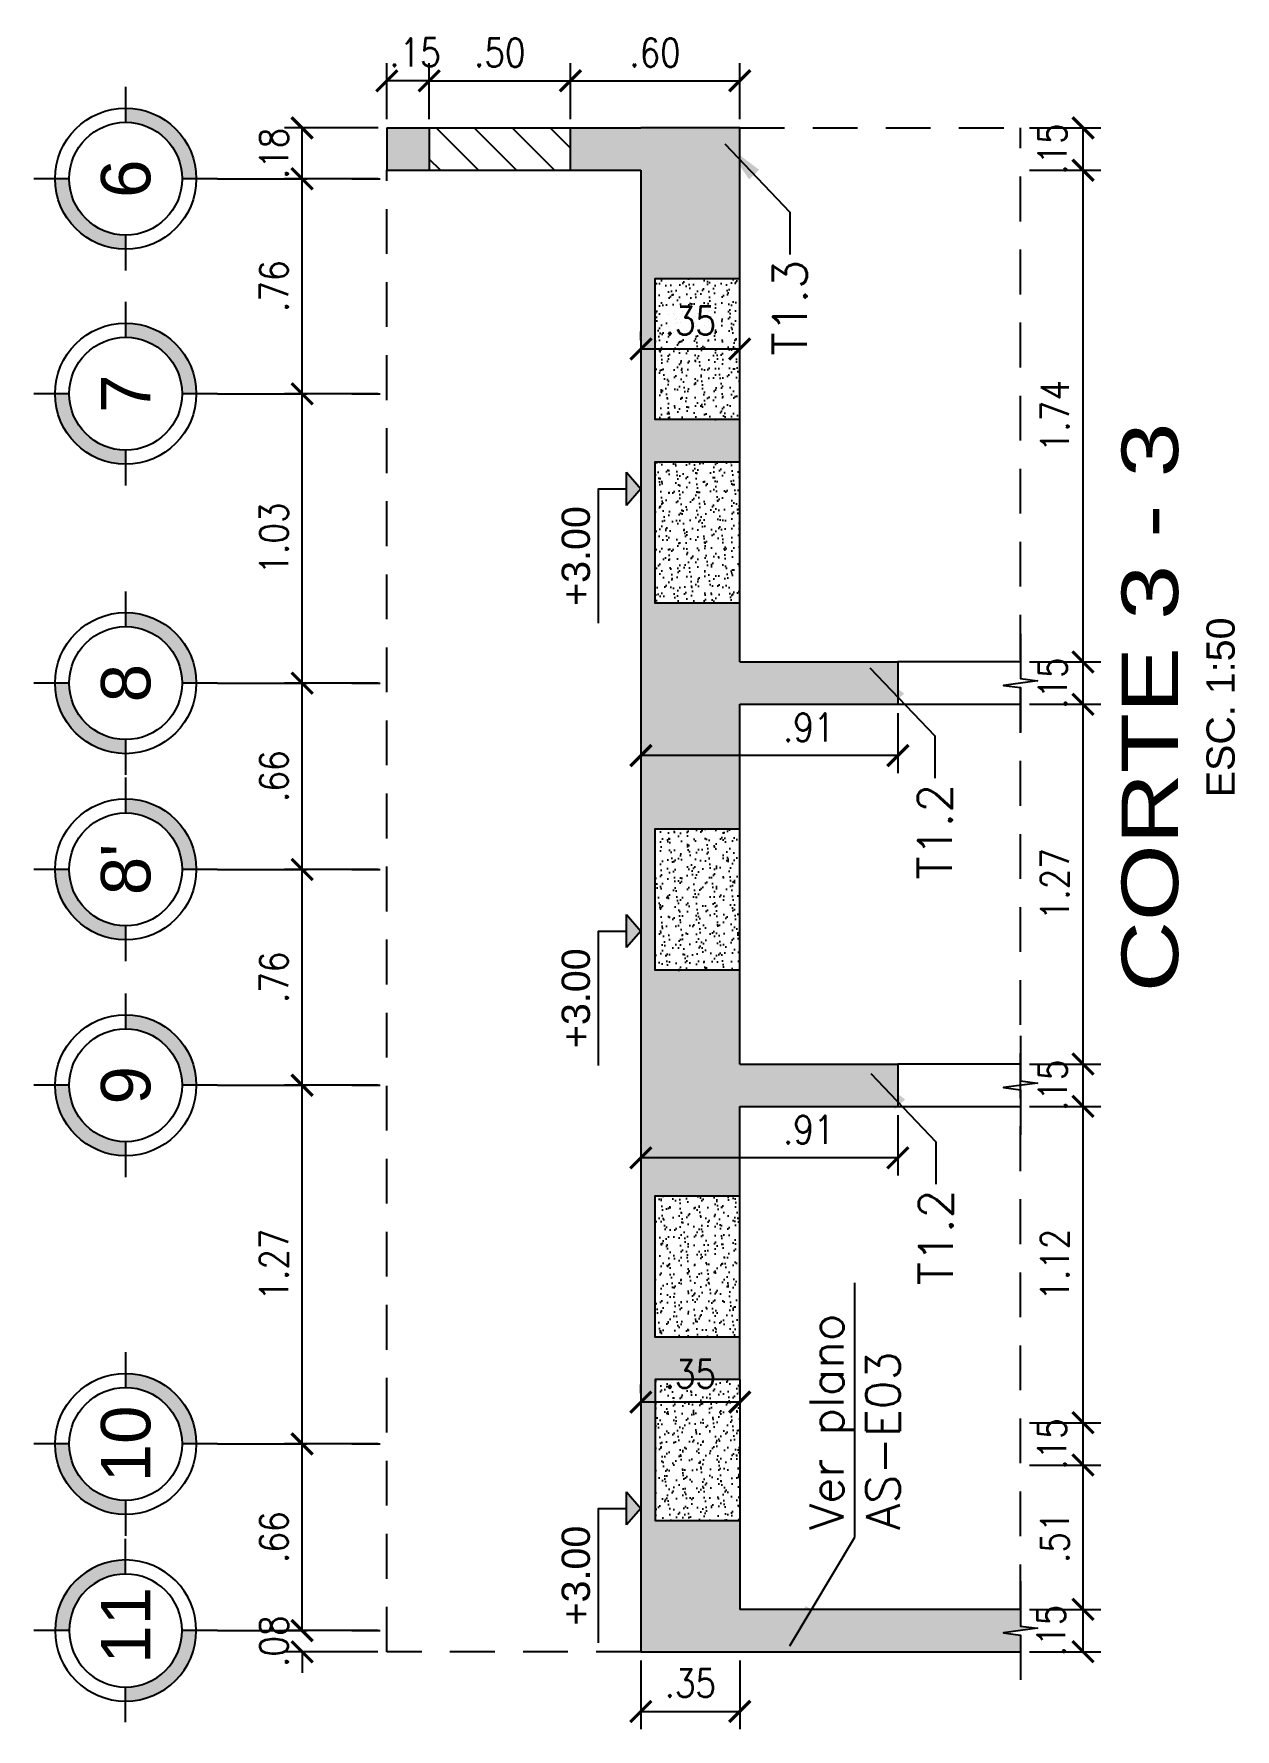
# Model space of a CAD drawing. Header units: millimetres. Extents: x -5.9 to 53.8, y -5.5 to 13.4.
# Drawn here: x 31.43 to 35.68, y -0.35 to 5.66 of the extents above; entities that cross this region are included whole.
import ezdxf
from ezdxf.enums import TextEntityAlignment as Align

# ---------------------------------------------------------------- set-up
doc = ezdxf.new("R2010")
doc.units = ezdxf.units.MM
doc.header["$LTSCALE"] = 0.05
doc.linetypes.add('DASHDOT2', pattern=[12.7, 6.35, -3.175, 0, -3.175])
doc.linetypes.add('HIDDEN2', pattern=[4.7625, 3.175, -1.5875])
for name, color, linetype in [('ACHURADO', 1, 'Continuous'), ('ACOTADO', 2, 'Continuous'), ('CANT_INVIS', 2, 'HIDDEN2'), ('CANT_VIS', 3, 'Continuous'), ('CONT_CORTE', 4, 'Continuous'), ('EJES', 1, 'DASHDOT2'), ('TITULOS', 1, 'Continuous'), ('TXT_IND', 2, 'Continuous')]:
    doc.layers.add(name, color=color, linetype=linetype)
doc.styles.add('ACOTAMIENTOS', font='romans.shx', dxfattribs={"width": 0.85})
doc.styles.add('ARIAL', font='arial.ttf')
doc.styles.get("Standard").update_dxf_attribs({"font": 'romans.shx'})
doc.dimstyles.new('ACOTA_50', dxfattribs={"dimscale": 0.05, "dimtxt": 2, "dimasz": 1.5, "dimexe": 1.25, "dimexo": 0.625, "dimgap": 1, "dimtad": 1, "dimzin": 4, "dimdsep": 46, "dimtxsty": 'ACOTAMIENTOS', "dimblk1": 'ARCHTICK', "dimblk2": 'ARCHTICK', "dimsah": 1, "dimcen": 1.5, "dimclrd": 1, "dimclre": 1, "dimclrt": 256, "dimadec": 0, "dimazin": 0, "dimtfac": 1, "dimtofl": 0, "dimtmove": 2, "dimatfit": 3, "dimfxl": 0, "dimtolj": 1, "dimtzin": 0, "dimarcsym": 0})
pattern_1 = [(127.5, (-1.857355, 0), (-0.048941324, -0.00160003), [0, -0.038608, 0, -0.04318, 0, -0.041275]), (97.5, (-1.857355, 0), (-0.07168251, 0.04495233), [0, -0.020828, 0, -0.034798, 0, -0.013335]), (57.5, (-1.857355, -0.03124), (-0.00014372, 0.079099237), [0, -0.0127, 0, -0.04572, 0, -0.05969]), (47.5, (-1.857355, -0.03124), (-0.02229293, 0.07635565), [0, -0.00635, 0, -0.029972, 0, -0.03429])]

# ---------------------------------------------------------------- blocks, each defined once
blk = doc.blocks.new('EJE')
at = {"layer": 'EJES', "linetype": 'Continuous'}
for points in [[(-0.25, 0), (-0.2, 0, -0.414214), (0, 0.2), (0, 0.25, 0.414214)], [(0.25, 0), (0.2, 0, -0.414214), (0, -0.2), (0, -0.25, 0.414214)]]:
    blk.add_hatch(color=256, dxfattribs=at).paths.add_polyline_path(points)
at = {"layer": 'EJES', "color": 1, "linetype": 'Continuous'}
for p, q in [((0, 0.2), (0, 0.325)), ((-0.2, 0), (-0.325, 0)), ((0.325, 0), (0.2, 0)), ((0, -0.325), (0, -0.2))]:
    blk.add_line(p, q, dxfattribs=at)
at = {"layer": 'EJES', "color": 3, "linetype": 'Continuous'}
for radius in [0.25, 0.2]:
    blk.add_circle((0, 0), radius, dxfattribs=at)
at = {"layer": 'EJES', "color": 4, "linetype": 'Continuous', "style": 'ARIAL'}
blk.add_attdef('EJE', text='', height=0.175, dxfattribs=at).set_placement((0, 0), align=Align.MIDDLE_CENTER)
blk = doc.blocks.new('_ARCHTICK')
at = {"color": 0, "linetype": 'ByBlock', "const_width": 0.15}
blk.add_lwpolyline([(-0.5, -0.5), (0.5, 0.5)], dxfattribs=at)
blk = doc.blocks.new('*D234')
at = {"layer": 'ACOTADO', "color": 1, "lineweight": -2}
for p, q in [((32.3802, 0), (32.3802, 0.075)), ((32.649, 0), (32.3177, 0)), ((32.6489, -0.075), (32.3177, -0.075)), ((32.3802, -0.075), (32.3802, -0.15))]:
    blk.add_line(p, q, dxfattribs=at)
at = {"layer": 'DEFPOINTS', "color": 0}
for p in [(32.3802, 0), (32.6802, 0), (32.6801, -0.075)]:
    blk.add_point(p, dxfattribs=at)
at = {"layer": 'ACOTADO', "color": 1, "lineweight": -2, "xscale": 0.07500000000000001, "yscale": 0.07500000000000001, "zscale": 0.07500000000000001}
for p, rotation in [((32.3802, 0), 270), ((32.3802, -0.075), 90)]:
    blk.add_blockref('_ARCHTICK', p, dxfattribs=dict(at, rotation=rotation))
at = {"layer": 'ACOTADO', "insert": (32.2802, -0.0375), "char_height": 0.1, "attachment_point": 5, "rotation": 90, "style": 'ACOTAMIENTOS'}
blk.add_mtext('\\A1;.08', dxfattribs=at)
blk = doc.blocks.new('*D235')
at = {"layer": 'ACOTADO', "color": 1, "lineweight": -2}
for p, q in [((32.649, 0.661), (32.3177, 0.661)), ((32.3802, 0), (32.3802, 0.661)), ((32.649, 0), (32.3177, 0))]:
    blk.add_line(p, q, dxfattribs=at)
at = {"layer": 'DEFPOINTS', "color": 0}
for p in [(32.3802, 0.661), (32.6802, 0.661), (32.6802, 0)]:
    blk.add_point(p, dxfattribs=at)
at = {"layer": 'ACOTADO', "color": 1, "lineweight": -2, "xscale": 0.07500000000000001, "yscale": 0.07500000000000001, "zscale": 0.07500000000000001}
for p, rotation in [((32.3802, 0.661), 90), ((32.3802, 0), 270)]:
    blk.add_blockref('_ARCHTICK', p, dxfattribs=dict(at, rotation=rotation))
at = {"layer": 'ACOTADO', "insert": (32.2802, 0.3305), "char_height": 0.1, "attachment_point": 5, "rotation": 90, "style": 'ACOTAMIENTOS'}
blk.add_mtext('\\A1;.66', dxfattribs=at)
blk = doc.blocks.new('*D236')
at = {"layer": 'ACOTADO', "color": 1, "lineweight": -2}
for p, q in [((32.649, 1.9314), (32.3177, 1.9314)), ((32.3802, 0.661), (32.3802, 1.9314)), ((32.649, 0.661), (32.3177, 0.661))]:
    blk.add_line(p, q, dxfattribs=at)
at = {"layer": 'DEFPOINTS', "color": 0}
for p in [(32.3802, 1.9314), (32.6802, 1.9314), (32.6802, 0.661)]:
    blk.add_point(p, dxfattribs=at)
at = {"layer": 'ACOTADO', "color": 1, "lineweight": -2, "xscale": 0.07500000000000001, "yscale": 0.07500000000000001, "zscale": 0.07500000000000001}
for p, rotation in [((32.3802, 1.9314), 90), ((32.3802, 0.661), 270)]:
    blk.add_blockref('_ARCHTICK', p, dxfattribs=dict(at, rotation=rotation))
at = {"layer": 'ACOTADO', "insert": (32.2802, 1.2962), "char_height": 0.1, "attachment_point": 5, "rotation": 90, "style": 'ACOTAMIENTOS'}
blk.add_mtext('\\A1;1.27', dxfattribs=at)
blk = doc.blocks.new('*D237')
at = {"layer": 'ACOTADO', "color": 1, "lineweight": -2}
for p, q in [((32.649, 2.696), (32.3177, 2.696)), ((32.3802, 1.9314), (32.3802, 2.696)), ((32.649, 1.9314), (32.3177, 1.9314))]:
    blk.add_line(p, q, dxfattribs=at)
at = {"layer": 'DEFPOINTS', "color": 0}
for p in [(32.3802, 2.696), (32.6802, 2.696), (32.6802, 1.9314)]:
    blk.add_point(p, dxfattribs=at)
at = {"layer": 'ACOTADO', "color": 1, "lineweight": -2, "xscale": 0.07500000000000001, "yscale": 0.07500000000000001, "zscale": 0.07500000000000001}
for p, rotation in [((32.3802, 2.696), 90), ((32.3802, 1.9314), 270)]:
    blk.add_blockref('_ARCHTICK', p, dxfattribs=dict(at, rotation=rotation))
at = {"layer": 'ACOTADO', "insert": (32.2802, 2.3137), "char_height": 0.1, "attachment_point": 5, "rotation": 90, "style": 'ACOTAMIENTOS'}
blk.add_mtext('\\A1;.76', dxfattribs=at)
blk = doc.blocks.new('*D238')
at = {"layer": 'ACOTADO', "color": 1, "lineweight": -2}
for p, q in [((32.649, 3.3558), (32.3177, 3.3558)), ((32.3802, 2.696), (32.3802, 3.3558)), ((32.649, 2.696), (32.3177, 2.696))]:
    blk.add_line(p, q, dxfattribs=at)
at = {"layer": 'DEFPOINTS', "color": 0}
for p in [(32.3802, 3.3558), (32.6802, 3.3558), (32.6802, 2.696)]:
    blk.add_point(p, dxfattribs=at)
at = {"layer": 'ACOTADO', "color": 1, "lineweight": -2, "xscale": 0.07500000000000001, "yscale": 0.07500000000000001, "zscale": 0.07500000000000001}
for p, rotation in [((32.3802, 3.3558), 90), ((32.3802, 2.696), 270)]:
    blk.add_blockref('_ARCHTICK', p, dxfattribs=dict(at, rotation=rotation))
at = {"layer": 'ACOTADO', "insert": (32.2802, 3.0259), "char_height": 0.1, "attachment_point": 5, "rotation": 90, "style": 'ACOTAMIENTOS'}
blk.add_mtext('\\A1;.66', dxfattribs=at)
blk = doc.blocks.new('*D239')
at = {"layer": 'ACOTADO', "color": 1, "lineweight": -2}
for p, q in [((32.649, 4.3808), (32.3177, 4.3808)), ((32.3802, 3.3558), (32.3802, 4.3808)), ((32.649, 3.3558), (32.3177, 3.3558))]:
    blk.add_line(p, q, dxfattribs=at)
at = {"layer": 'DEFPOINTS', "color": 0}
for p in [(32.3802, 4.3808), (32.6802, 4.3808), (32.6802, 3.3558)]:
    blk.add_point(p, dxfattribs=at)
at = {"layer": 'ACOTADO', "color": 1, "lineweight": -2, "xscale": 0.07500000000000001, "yscale": 0.07500000000000001, "zscale": 0.07500000000000001}
for p, rotation in [((32.3802, 4.3808), 90), ((32.3802, 3.3558), 270)]:
    blk.add_blockref('_ARCHTICK', p, dxfattribs=dict(at, rotation=rotation))
at = {"layer": 'ACOTADO', "insert": (32.2802, 3.8683), "char_height": 0.1, "attachment_point": 5, "rotation": 90, "style": 'ACOTAMIENTOS'}
blk.add_mtext('\\A1;1.03', dxfattribs=at)
blk = doc.blocks.new('*D240')
at = {"layer": 'ACOTADO', "color": 1, "lineweight": -2}
for p, q in [((32.649, 5.1424), (32.3177, 5.1424)), ((32.3802, 4.3808), (32.3802, 5.1424)), ((32.649, 4.3808), (32.3177, 4.3808))]:
    blk.add_line(p, q, dxfattribs=at)
at = {"layer": 'DEFPOINTS', "color": 0}
for p in [(32.3802, 5.1424), (32.6802, 5.1424), (32.6802, 4.3808)]:
    blk.add_point(p, dxfattribs=at)
at = {"layer": 'ACOTADO', "color": 1, "lineweight": -2, "xscale": 0.07500000000000001, "yscale": 0.07500000000000001, "zscale": 0.07500000000000001}
for p, rotation in [((32.3802, 5.1424), 90), ((32.3802, 4.3808), 270)]:
    blk.add_blockref('_ARCHTICK', p, dxfattribs=dict(at, rotation=rotation))
at = {"layer": 'ACOTADO', "insert": (32.2802, 4.7616), "char_height": 0.1, "attachment_point": 5, "rotation": 90, "style": 'ACOTAMIENTOS'}
blk.add_mtext('\\A1;.76', dxfattribs=at)
blk = doc.blocks.new('*D241')
at = {"layer": 'ACOTADO', "color": 1, "lineweight": -2}
for p, q in [((32.649, 5.3224), (32.3177, 5.3224)), ((32.3802, 5.1424), (32.3802, 5.3224)), ((32.649, 5.1424), (32.3177, 5.1424))]:
    blk.add_line(p, q, dxfattribs=at)
at = {"layer": 'DEFPOINTS', "color": 0}
for p in [(32.3802, 5.3224), (32.6802, 5.3224), (32.6802, 5.1424)]:
    blk.add_point(p, dxfattribs=at)
at = {"layer": 'ACOTADO', "color": 1, "lineweight": -2, "xscale": 0.07500000000000001, "yscale": 0.07500000000000001, "zscale": 0.07500000000000001}
for p, rotation in [((32.3802, 5.3224), 90), ((32.3802, 5.1424), 270)]:
    blk.add_blockref('_ARCHTICK', p, dxfattribs=dict(at, rotation=rotation))
at = {"layer": 'ACOTADO', "insert": (32.2802, 5.2324), "char_height": 0.1, "attachment_point": 5, "rotation": 90, "style": 'ACOTAMIENTOS'}
blk.add_mtext('\\A1;.18', dxfattribs=at)
blk = doc.blocks.new('*D242')
at = {"layer": 'ACOTADO', "color": 1, "lineweight": -2}
for p, q in [((34.9561, 0.075), (35.2086, 0.075)), ((35.1461, -0.075), (35.1461, 0.075)), ((34.9561, -0.075), (35.2086, -0.075))]:
    blk.add_line(p, q, dxfattribs=at)
at = {"layer": 'DEFPOINTS', "color": 0}
for p in [(34.9248, 0.075), (35.1461, 0.075), (34.9248, -0.075)]:
    blk.add_point(p, dxfattribs=at)
at = {"layer": 'ACOTADO', "color": 1, "lineweight": -2, "xscale": 0.07500000000000001, "yscale": 0.07500000000000001, "zscale": 0.07500000000000001}
for p, rotation in [((35.1461, 0.075), 90), ((35.1461, -0.075), 270)]:
    blk.add_blockref('_ARCHTICK', p, dxfattribs=dict(at, rotation=rotation))
at = {"layer": 'ACOTADO', "insert": (35.0331, 0), "char_height": 0.1, "attachment_point": 5, "rotation": 90, "style": 'ACOTAMIENTOS'}
blk.add_mtext('\\A1;.15', dxfattribs=at)
blk = doc.blocks.new('*D22')
at = {"layer": 'ACOTADO', "color": 1, "lineweight": -2}
for p, q in [((34.9561, 0.586), (35.2086, 0.586)), ((35.1461, 0.075), (35.1461, 0.586)), ((34.9561, 0.075), (35.2086, 0.075))]:
    blk.add_line(p, q, dxfattribs=at)
at = {"layer": 'DEFPOINTS', "color": 0}
for p in [(34.9248, 0.586), (35.1461, 0.586), (34.9248, 0.075)]:
    blk.add_point(p, dxfattribs=at)
at = {"layer": 'ACOTADO', "color": 1, "lineweight": -2, "xscale": 0.07500000000000001, "yscale": 0.07500000000000001, "zscale": 0.07500000000000001}
for p, rotation in [((35.1461, 0.586), 90), ((35.1461, 0.075), 270)]:
    blk.add_blockref('_ARCHTICK', p, dxfattribs=dict(at, rotation=rotation))
at = {"layer": 'ACOTADO', "insert": (35.0461, 0.3305), "char_height": 0.1, "attachment_point": 5, "rotation": 90, "style": 'ACOTAMIENTOS'}
blk.add_mtext('\\A1;.51', dxfattribs=at)
blk = doc.blocks.new('*D23')
at = {"layer": 'ACOTADO', "color": 1, "lineweight": -2}
for p, q in [((34.9567, 0.736), (35.2086, 0.736)), ((35.1461, 0.586), (35.1461, 0.736)), ((34.9561, 0.586), (35.2086, 0.586))]:
    blk.add_line(p, q, dxfattribs=at)
at = {"layer": 'DEFPOINTS', "color": 0}
for p in [(34.9255, 0.736), (35.1461, 0.736), (34.9248, 0.586)]:
    blk.add_point(p, dxfattribs=at)
at = {"layer": 'ACOTADO', "color": 1, "lineweight": -2, "xscale": 0.07500000000000001, "yscale": 0.07500000000000001, "zscale": 0.07500000000000001}
for p, rotation in [((35.1461, 0.736), 90), ((35.1461, 0.586), 270)]:
    blk.add_blockref('_ARCHTICK', p, dxfattribs=dict(at, rotation=rotation))
at = {"layer": 'ACOTADO', "insert": (35.0364, 0.661), "char_height": 0.1, "attachment_point": 5, "rotation": 90, "style": 'ACOTAMIENTOS'}
blk.add_mtext('\\A1;.15', dxfattribs=at)
blk = doc.blocks.new('*D243')
at = {"layer": 'ACOTADO', "color": 1, "lineweight": -2}
for p, q in [((33.5802, 1.8251), (33.5802, 1.6119)), ((34.4902, 1.8251), (34.4902, 1.6119)), ((34.4902, 1.6744), (33.5802, 1.6744))]:
    blk.add_line(p, q, dxfattribs=at)
at = {"layer": 'DEFPOINTS', "color": 0}
for p in [(33.5802, 1.8564), (34.4902, 1.8564), (33.5802, 1.6744)]:
    blk.add_point(p, dxfattribs=at)
at = {"layer": 'ACOTADO', "color": 1, "lineweight": -2, "xscale": 0.07500000000000001, "yscale": 0.07500000000000001, "zscale": 0.07500000000000001, "rotation": 180}
blk.add_blockref('_ARCHTICK', (33.5802, 1.6744), dxfattribs=at)
at = {"layer": 'ACOTADO', "color": 1, "lineweight": -2, "xscale": 0.07500000000000001, "yscale": 0.07500000000000001, "zscale": 0.07500000000000001}
blk.add_blockref('_ARCHTICK', (34.4902, 1.6744), dxfattribs=at)
at = {"layer": 'ACOTADO', "insert": (34.1743, 1.7744), "char_height": 0.1, "attachment_point": 5, "style": 'ACOTAMIENTOS'}
blk.add_mtext('\\A1;.91', dxfattribs=at)
blk = doc.blocks.new('*D24')
at = {"layer": 'ACOTADO', "color": 1, "lineweight": -2}
for p, q in [((33.5802, 3.2496), (33.5802, 3.0364)), ((34.4902, 3.2496), (34.4902, 3.0364)), ((34.4902, 3.0989), (33.5802, 3.0989))]:
    blk.add_line(p, q, dxfattribs=at)
at = {"layer": 'DEFPOINTS', "color": 0}
for p in [(33.5802, 3.2808), (34.4902, 3.2808), (33.5802, 3.0989)]:
    blk.add_point(p, dxfattribs=at)
at = {"layer": 'ACOTADO', "color": 1, "lineweight": -2, "xscale": 0.07500000000000001, "yscale": 0.07500000000000001, "zscale": 0.07500000000000001, "rotation": 180}
blk.add_blockref('_ARCHTICK', (33.5802, 3.0989), dxfattribs=at)
at = {"layer": 'ACOTADO', "color": 1, "lineweight": -2, "xscale": 0.07500000000000001, "yscale": 0.07500000000000001, "zscale": 0.07500000000000001}
blk.add_blockref('_ARCHTICK', (34.4902, 3.0989), dxfattribs=at)
at = {"layer": 'ACOTADO', "insert": (34.1743, 3.1989), "char_height": 0.1, "attachment_point": 5, "style": 'ACOTAMIENTOS'}
blk.add_mtext('\\A1;.91', dxfattribs=at)
blk = doc.blocks.new('*D244')
at = {"layer": 'ACOTADO', "color": 1, "lineweight": -2}
for p, q in [((34.9561, 1.8564), (35.2086, 1.8564)), ((35.1461, 0.736), (35.1461, 1.8564)), ((34.9567, 0.736), (35.2086, 0.736))]:
    blk.add_line(p, q, dxfattribs=at)
at = {"layer": 'DEFPOINTS', "color": 0}
for p in [(34.9248, 1.8564), (35.1461, 1.8564), (34.9255, 0.736)]:
    blk.add_point(p, dxfattribs=at)
at = {"layer": 'ACOTADO', "color": 1, "lineweight": -2, "xscale": 0.07500000000000001, "yscale": 0.07500000000000001, "zscale": 0.07500000000000001}
for p, rotation in [((35.1461, 1.8564), 90), ((35.1461, 0.736), 270)]:
    blk.add_blockref('_ARCHTICK', p, dxfattribs=dict(at, rotation=rotation))
at = {"layer": 'ACOTADO', "insert": (35.0461, 1.2962), "char_height": 0.1, "attachment_point": 5, "rotation": 90, "style": 'ACOTAMIENTOS'}
blk.add_mtext('\\A1;1.12', dxfattribs=at)
blk = doc.blocks.new('*D245')
at = {"layer": 'ACOTADO', "color": 1, "lineweight": -2}
for p, q in [((34.9561, 2.0064), (35.2086, 2.0064)), ((35.1461, 1.8564), (35.1461, 2.0064)), ((34.9561, 1.8564), (35.2086, 1.8564))]:
    blk.add_line(p, q, dxfattribs=at)
at = {"layer": 'DEFPOINTS', "color": 0}
for p in [(34.9248, 2.0064), (35.1461, 2.0064), (34.9248, 1.8564)]:
    blk.add_point(p, dxfattribs=at)
at = {"layer": 'ACOTADO', "color": 1, "lineweight": -2, "xscale": 0.07500000000000001, "yscale": 0.07500000000000001, "zscale": 0.07500000000000001}
for p, rotation in [((35.1461, 2.0064), 90), ((35.1461, 1.8564), 270)]:
    blk.add_blockref('_ARCHTICK', p, dxfattribs=dict(at, rotation=rotation))
at = {"layer": 'ACOTADO', "insert": (35.0387, 1.9314), "char_height": 0.1, "attachment_point": 5, "rotation": 90, "style": 'ACOTAMIENTOS'}
blk.add_mtext('\\A1;.15', dxfattribs=at)
blk = doc.blocks.new('*D246')
at = {"layer": 'ACOTADO', "color": 1, "lineweight": -2}
for p, q in [((34.9561, 3.2808), (35.2086, 3.2808)), ((35.1461, 2.0064), (35.1461, 3.2808)), ((34.9561, 2.0064), (35.2086, 2.0064))]:
    blk.add_line(p, q, dxfattribs=at)
at = {"layer": 'DEFPOINTS', "color": 0}
for p in [(34.9248, 3.2808), (35.1461, 3.2808), (34.9248, 2.0064)]:
    blk.add_point(p, dxfattribs=at)
at = {"layer": 'ACOTADO', "color": 1, "lineweight": -2, "xscale": 0.07500000000000001, "yscale": 0.07500000000000001, "zscale": 0.07500000000000001}
for p, rotation in [((35.1461, 3.2808), 90), ((35.1461, 2.0064), 270)]:
    blk.add_blockref('_ARCHTICK', p, dxfattribs=dict(at, rotation=rotation))
at = {"layer": 'ACOTADO', "insert": (35.0461, 2.6436), "char_height": 0.1, "attachment_point": 5, "rotation": 90, "style": 'ACOTAMIENTOS'}
blk.add_mtext('\\A1;1.27', dxfattribs=at)
blk = doc.blocks.new('*D247')
at = {"layer": 'ACOTADO', "color": 1, "lineweight": -2}
for p, q in [((34.9561, 3.4308), (35.2086, 3.4308)), ((35.1461, 3.2808), (35.1461, 3.4308)), ((34.9561, 3.2808), (35.2086, 3.2808))]:
    blk.add_line(p, q, dxfattribs=at)
at = {"layer": 'DEFPOINTS', "color": 0}
for p in [(34.9248, 3.4308), (35.1461, 3.4308), (34.9248, 3.2808)]:
    blk.add_point(p, dxfattribs=at)
at = {"layer": 'ACOTADO', "color": 1, "lineweight": -2, "xscale": 0.07500000000000001, "yscale": 0.07500000000000001, "zscale": 0.07500000000000001}
for p, rotation in [((35.1461, 3.4308), 90), ((35.1461, 3.2808), 270)]:
    blk.add_blockref('_ARCHTICK', p, dxfattribs=dict(at, rotation=rotation))
at = {"layer": 'ACOTADO', "insert": (35.0387, 3.3558), "char_height": 0.1, "attachment_point": 5, "rotation": 90, "style": 'ACOTAMIENTOS'}
blk.add_mtext('\\A1;.15', dxfattribs=at)
blk = doc.blocks.new('*D248')
at = {"layer": 'ACOTADO', "color": 1, "lineweight": -2}
for p, q in [((34.9561, 5.1724), (35.2086, 5.1724)), ((35.1461, 3.4308), (35.1461, 5.1724)), ((34.9561, 3.4308), (35.2086, 3.4308))]:
    blk.add_line(p, q, dxfattribs=at)
at = {"layer": 'DEFPOINTS', "color": 0}
for p in [(34.9248, 5.1724), (35.1461, 5.1724), (34.9248, 3.4308)]:
    blk.add_point(p, dxfattribs=at)
at = {"layer": 'ACOTADO', "color": 1, "lineweight": -2, "xscale": 0.07500000000000001, "yscale": 0.07500000000000001, "zscale": 0.07500000000000001}
for p, rotation in [((35.1461, 5.1724), 90), ((35.1461, 3.4308), 270)]:
    blk.add_blockref('_ARCHTICK', p, dxfattribs=dict(at, rotation=rotation))
at = {"layer": 'ACOTADO', "insert": (35.0461, 4.3016), "char_height": 0.1, "attachment_point": 5, "rotation": 90, "style": 'ACOTAMIENTOS'}
blk.add_mtext('\\A1;1.74', dxfattribs=at)
blk = doc.blocks.new('*D249')
at = {"layer": 'ACOTADO', "color": 1, "lineweight": -2}
for p, q in [((34.9561, 5.3224), (35.2086, 5.3224)), ((35.1461, 5.1724), (35.1461, 5.3224)), ((34.9561, 5.1724), (35.2086, 5.1724))]:
    blk.add_line(p, q, dxfattribs=at)
at = {"layer": 'DEFPOINTS', "color": 0}
for p in [(34.9248, 5.3224), (35.1461, 5.3224), (34.9248, 5.1724)]:
    blk.add_point(p, dxfattribs=at)
at = {"layer": 'ACOTADO', "color": 1, "lineweight": -2, "xscale": 0.07500000000000001, "yscale": 0.07500000000000001, "zscale": 0.07500000000000001}
for p, rotation in [((35.1461, 5.3224), 90), ((35.1461, 5.1724), 270)]:
    blk.add_blockref('_ARCHTICK', p, dxfattribs=dict(at, rotation=rotation))
at = {"layer": 'ACOTADO', "insert": (35.0371, 5.2474), "char_height": 0.1, "attachment_point": 5, "rotation": 90, "style": 'ACOTAMIENTOS'}
blk.add_mtext('\\A1;.15', dxfattribs=at)
blk = doc.blocks.new('Titulos')
at = {"layer": 'TITULOS', "color": 1, "style": 'ARIAL', "width": 1.25}
blk.add_attdef('TITULO_1', text='', height=0.2, dxfattribs=at).set_placement((0, 0.25), align=Align.MIDDLE_CENTER)
at = {"layer": 'TITULOS', "style": 'ARIAL', "width": 1.25}
blk.add_attdef('TITULO_2', text='', height=0.2, dxfattribs=at).set_placement((0, 0), align=Align.MIDDLE_CENTER)
at = {"layer": 'TITULOS', "color": 2, "width": 1.25}
for tag, p in [('ESCALA_1', (0, -0.2505)), ('ESCALA_2', (0, -0.4083))]:
    blk.add_attdef(tag, text='', height=0.1, dxfattribs=at).set_placement(p, align=Align.MIDDLE_CENTER)
blk = doc.blocks.new('*D250')
at = {"layer": 'ACOTADO', "color": 1, "lineweight": -2}
for p, q in [((33.5802, -0.1063), (33.5802, -0.349)), ((33.9302, -0.1063), (33.9302, -0.349)), ((33.5802, -0.2865), (33.9302, -0.2865))]:
    blk.add_line(p, q, dxfattribs=at)
at = {"layer": 'DEFPOINTS', "color": 0}
for p in [(33.5802, -0.075), (33.9302, -0.075), (33.9302, -0.2865)]:
    blk.add_point(p, dxfattribs=at)
at = {"layer": 'ACOTADO', "color": 1, "lineweight": -2, "xscale": 0.07500000000000001, "yscale": 0.07500000000000001, "zscale": 0.07500000000000001, "rotation": 180}
blk.add_blockref('_ARCHTICK', (33.5802, -0.2865), dxfattribs=at)
at = {"layer": 'ACOTADO', "color": 1, "lineweight": -2, "xscale": 0.07500000000000001, "yscale": 0.07500000000000001, "zscale": 0.07500000000000001}
blk.add_blockref('_ARCHTICK', (33.9302, -0.2865), dxfattribs=at)
at = {"layer": 'ACOTADO', "insert": (33.7552, -0.1865), "char_height": 0.1, "attachment_point": 5, "style": 'ACOTAMIENTOS'}
blk.add_mtext('\\A1;.35', dxfattribs=at)
blk = doc.blocks.new('Nivel-elev')
at = {"layer": 'TXT_IND'}
blk.add_hatch(color=1, dxfattribs=at).paths.add_polyline_path([(-0.0585, 0.0506), (0.0585, 0.0506), (0, 0)])
for p, q in [((0, 0), (-0.0585, 0.0506)), ((-0.0585, 0.0506), (0.0585, 0.0506)), ((0.0585, 0.0506), (0, 0))]:
    blk.add_line(p, q, dxfattribs=at)
blk.add_lwpolyline([(-0.4759, 0.1507), (0, 0.1507), (0, 0.0506)], dxfattribs=at)
blk.add_attdef('+2.85', (-0.4759, 0.1706), '', height=0.0975, dxfattribs=at)
blk = doc.blocks.new('*D251')
at = {"layer": 'ACOTADO', "color": 1, "lineweight": -2}
for p, q in [((33.5802, 4.5705), (33.5802, 4.6017)), ((33.9302, 4.5705), (33.9302, 4.6017)), ((33.9302, 4.5392), (33.5802, 4.5392))]:
    blk.add_line(p, q, dxfattribs=at)
at = {"layer": 'DEFPOINTS', "color": 0}
for p in [(33.5802, 4.5392), (33.5802, 4.5392), (33.9302, 4.5392)]:
    blk.add_point(p, dxfattribs=at)
at = {"layer": 'ACOTADO', "color": 1, "lineweight": -2, "xscale": 0.07500000000000001, "yscale": 0.07500000000000001, "zscale": 0.07500000000000001, "rotation": 180}
blk.add_blockref('_ARCHTICK', (33.5802, 4.5392), dxfattribs=at)
at = {"layer": 'ACOTADO', "color": 1, "lineweight": -2, "xscale": 0.07500000000000001, "yscale": 0.07500000000000001, "zscale": 0.07500000000000001}
blk.add_blockref('_ARCHTICK', (33.9302, 4.5392), dxfattribs=at)
at = {"layer": 'ACOTADO', "insert": (33.7552, 4.6392), "char_height": 0.1, "attachment_point": 5, "style": 'ACOTAMIENTOS'}
blk.add_mtext('\\A1;.35', dxfattribs=at)
blk = doc.blocks.new('*D25')
at = {"layer": 'ACOTADO', "color": 1, "lineweight": -2}
for p, q in [((33.5802, 0.8404), (33.5802, 0.8716)), ((33.9302, 0.8404), (33.9302, 0.8716)), ((33.9302, 0.8091), (33.5802, 0.8091))]:
    blk.add_line(p, q, dxfattribs=at)
at = {"layer": 'DEFPOINTS', "color": 0}
for p in [(33.5802, 0.8091), (33.5802, 0.8091), (33.9302, 0.8091)]:
    blk.add_point(p, dxfattribs=at)
at = {"layer": 'ACOTADO', "color": 1, "lineweight": -2, "xscale": 0.07500000000000001, "yscale": 0.07500000000000001, "zscale": 0.07500000000000001, "rotation": 180}
blk.add_blockref('_ARCHTICK', (33.5802, 0.8091), dxfattribs=at)
at = {"layer": 'ACOTADO', "color": 1, "lineweight": -2, "xscale": 0.07500000000000001, "yscale": 0.07500000000000001, "zscale": 0.07500000000000001}
blk.add_blockref('_ARCHTICK', (33.9302, 0.8091), dxfattribs=at)
at = {"layer": 'ACOTADO', "insert": (33.7552, 0.9091), "char_height": 0.1, "attachment_point": 5, "style": 'ACOTAMIENTOS'}
blk.add_mtext('\\A1;.35', dxfattribs=at)
blk = doc.blocks.new('*D255')
at = {"layer": 'ACOTADO', "color": 1, "lineweight": -2}
for p, q in [((32.6802, 5.3536), (32.6802, 5.5517)), ((32.8302, 5.3536), (32.8302, 5.5517)), ((32.8302, 5.4892), (32.6802, 5.4892))]:
    blk.add_line(p, q, dxfattribs=at)
at = {"layer": 'DEFPOINTS', "color": 0}
for p in [(32.6802, 5.4892), (32.6802, 5.3224), (32.8302, 5.3224)]:
    blk.add_point(p, dxfattribs=at)
at = {"layer": 'ACOTADO', "color": 1, "lineweight": -2, "xscale": 0.07500000000000001, "yscale": 0.07500000000000001, "zscale": 0.07500000000000001}
for p, rotation in [((32.6802, 5.4892), 179.9999999999987), ((32.8302, 5.4892), 359.9999999999987)]:
    blk.add_blockref('_ARCHTICK', p, dxfattribs=dict(at, rotation=rotation))
at = {"layer": 'ACOTADO', "insert": (32.7802, 5.5897), "char_height": 0.1, "attachment_point": 5, "style": 'ACOTAMIENTOS'}
blk.add_mtext('\\A1;.15', dxfattribs=at)
blk = doc.blocks.new('*D310')
at = {"layer": 'ACOTADO', "color": 1, "lineweight": -2}
for p, q in [((32.8302, 5.3536), (32.8302, 5.5517)), ((33.3302, 5.3536), (33.3302, 5.5517)), ((32.8302, 5.4892), (33.3302, 5.4892))]:
    blk.add_line(p, q, dxfattribs=at)
at = {"layer": 'DEFPOINTS', "color": 0}
for p in [(33.3302, 5.4892), (32.8302, 5.3224), (33.3302, 5.3224)]:
    blk.add_point(p, dxfattribs=at)
at = {"layer": 'ACOTADO', "color": 1, "lineweight": -2, "xscale": 0.07500000000000001, "yscale": 0.07500000000000001, "zscale": 0.07500000000000001}
for p, rotation in [((32.8302, 5.4892), 179.9999999999987), ((33.3302, 5.4892), 359.9999999999987)]:
    blk.add_blockref('_ARCHTICK', p, dxfattribs=dict(at, rotation=rotation))
at = {"layer": 'ACOTADO', "insert": (33.0802, 5.5892), "char_height": 0.1, "attachment_point": 5, "style": 'ACOTAMIENTOS'}
blk.add_mtext('\\A1;.50', dxfattribs=at)
blk = doc.blocks.new('*D311')
at = {"layer": 'ACOTADO', "color": 1, "lineweight": -2}
for p, q in [((33.3302, 5.3536), (33.3302, 5.5517)), ((33.9302, 5.3536), (33.9302, 5.5517)), ((33.3302, 5.4892), (33.9302, 5.4892))]:
    blk.add_line(p, q, dxfattribs=at)
at = {"layer": 'DEFPOINTS', "color": 0}
for p in [(33.9302, 5.4892), (33.3302, 5.3224), (33.9302, 5.3224)]:
    blk.add_point(p, dxfattribs=at)
at = {"layer": 'ACOTADO', "color": 1, "lineweight": -2, "xscale": 0.07500000000000001, "yscale": 0.07500000000000001, "zscale": 0.07500000000000001}
for p, rotation in [((33.3302, 5.4892), 179.9999999999987), ((33.9302, 5.4892), 359.9999999999987)]:
    blk.add_blockref('_ARCHTICK', p, dxfattribs=dict(at, rotation=rotation))
at = {"layer": 'ACOTADO', "insert": (33.6302, 5.5892), "char_height": 0.1, "attachment_point": 5, "style": 'ACOTAMIENTOS'}
blk.add_mtext('\\A1;.60', dxfattribs=at)

msp = doc.modelspace()

# ---------------------------------------------------------------- hatches: boundary and pattern name
at = {"layer": 'ACHURADO'}
h = msp.add_hatch(color=254, dxfattribs=at)
h.dxf.hatch_style = 1
h.paths.add_polyline_path([(32.8302, 5.3224), (32.6802, 5.3224), (32.6802, 5.1724), (32.8302, 5.1724)])
h = msp.add_hatch(dxfattribs=at)
h.set_pattern_fill('ANSI31', color=256, scale=0.03, angle=90)
h.set_pattern_definition([(135, (-1.85735, -1.18513), (-0.06735192, -0.06735192), [])])
h.paths.add_polyline_path([(33.3302, 5.3224), (32.8302, 5.3224), (32.8302, 5.1724), (33.3302, 5.1724)])
h = msp.add_hatch(color=254, dxfattribs=at)
h.dxf.hatch_style = 1
h.paths.add_polyline_path([(33.9302, 2.3392), (33.6302, 2.3392), (33.6302, 2.8392), (33.9302, 2.8392), (33.9302, 3.2808), (34.4902, 3.2808), (34.4902, 3.4308), (33.9302, 3.4308), (33.9302, 3.6392), (33.6302, 3.6392), (33.6302, 4.1392), (33.9302, 4.1392), (33.9302, 4.2892), (33.6302, 4.2892), (33.6302, 4.7892), (33.9302, 4.7892), (33.9302, 5.3224), (33.5802, 5.3224), (33.3302, 5.3224), (33.3302, 5.1724), (33.5802, 5.1724), (33.5802, -0.075), (33.9767, -0.075), (34.9248, -0.075), (34.9248, -0.016), (34.8648, -0.008), (34.9848, 0.008), (34.9248, 0.016), (34.9248, 0.075), (33.9302, 0.075), (33.9302, 0.3893), (33.6302, 0.3893), (33.6302, 0.8893), (33.9302, 0.8893), (33.9302, 1.0392), (33.6302, 1.0392), (33.6302, 1.5392), (33.9302, 1.5392), (33.9302, 1.8564), (34.4902, 1.8564), (34.4902, 2.0064), (34.4902, 2.0064), (33.9302, 2.0064)])
h = msp.add_hatch(dxfattribs=at)
h.set_pattern_fill('AR-SAND', color=256, scale=0.001, angle=90)
h.set_pattern_definition(pattern_1)
h.paths.add_polyline_path([(33.9302, 4.7892), (33.6302, 4.7892), (33.6302, 4.2892), (33.9302, 4.2892)])
h = msp.add_hatch(dxfattribs=at)
h.set_pattern_fill('AR-SAND', color=256, scale=0.001, angle=90)
h.set_pattern_definition(pattern_1)
h.paths.add_polyline_path([(33.9302, 4.1392), (33.6302, 4.1392), (33.6302, 3.6392), (33.9302, 3.6392)])
h = msp.add_hatch(dxfattribs=at)
h.set_pattern_fill('AR-SAND', color=256, scale=0.001, angle=90)
h.set_pattern_definition(pattern_1)
h.paths.add_polyline_path([(33.9302, 2.8392), (33.6302, 2.8392), (33.6302, 2.3392), (33.9302, 2.3392)])
h = msp.add_hatch(dxfattribs=at)
h.set_pattern_fill('AR-SAND', color=256, scale=0.001, angle=90)
h.set_pattern_definition(pattern_1)
h.paths.add_polyline_path([(33.9302, 1.5392), (33.6302, 1.5392), (33.6302, 1.0392), (33.9302, 1.0392)])
h = msp.add_hatch(dxfattribs=at)
h.set_pattern_fill('AR-SAND', color=256, scale=0.001, angle=90)
h.paths.add_polyline_path([(33.9302, 0.8893), (33.6302, 0.8893), (33.6302, 0.3893), (33.9302, 0.3893)])

# ---------------------------------------------------------------- linework, layer by layer
at = {"layer": 'CANT_INVIS', "color": 7}
for p in [(33.9302, 5.3224), (34.9248, 0.075)]:
    msp.add_line(p, (34.9248, 5.3224), dxfattribs=at)
for points in [[(32.6802, 0.736), (32.6802, 5.1724)], [(33.5802, -0.075), (32.6801, -0.075), (32.6802, 0.736)]]:
    msp.add_lwpolyline(points, dxfattribs=at)
at = {"layer": 'CANT_VIS'}
for p, q in [((34.9248, 3.4308), (34.4902, 3.4308)), ((34.4902, 3.2808), (34.9248, 3.2808)), ((34.9248, 2.0064), (34.4902, 2.0064)), ((34.4902, 1.8564), (34.9248, 1.8564))]:
    msp.add_line(p, q, dxfattribs=at)
at = {"layer": 'CONT_CORTE'}
for p, q in [((32.6802, 5.3224), (32.6802, 5.1724)), ((32.6802, 5.3224), (33.5802, 5.3224)), ((32.8302, 5.3224), (32.8302, 5.1724)), ((33.3302, 5.1724), (33.3302, 5.3224)), ((33.9302, 5.3224), (33.5802, 5.3224)), ((33.9302, 4.6541), (33.9302, 5.3224)), ((32.6802, 5.1724), (33.5802, 5.1724)), ((33.5802, 5.1724), (33.5802, -0.075)), ((33.9302, 3.4308), (34.4902, 3.4308)), ((34.4902, 3.4308), (34.4902, 3.2808)), ((33.9302, 3.2808), (34.4902, 3.2808)), ((33.9302, 2.0064), (34.4902, 2.0064)), ((34.4902, 2.0064), (34.4902, 1.8564)), ((33.9302, 1.8564), (34.4902, 1.8564)), ((33.9302, 0.3893), (33.9302, 0.075)), ((34.9248, 0.075), (33.9302, 0.075)), ((33.5802, -0.075), (33.9767, -0.075)), ((33.9767, -0.075), (34.9248, -0.075))]:
    msp.add_line(p, q, dxfattribs=at)
at = {"layer": 'CONT_CORTE', "color": 1}
for p, q in [((33.9302, 4.2892), (33.9302, 4.7892)), ((33.9302, 3.6392), (33.9302, 4.1392)), ((33.9302, 2.3392), (33.9302, 2.8392)), ((33.9302, 1.0392), (33.9302, 1.5392)), ((33.9302, 0.8893), (33.9302, 0.3893))]:
    msp.add_line(p, q, dxfattribs=at)
at = {"layer": 'CONT_CORTE'}
for points in [[(33.9302, 4.1392), (33.9302, 4.2892), (33.6302, 4.2892), (33.6302, 4.7892), (33.9302, 4.7892)], [(33.9302, 3.4308), (33.9302, 3.6392), (33.6302, 3.6392), (33.6302, 4.1392), (33.9302, 4.1392)], [(33.9302, 2.8392), (33.9302, 3.2808)], [(33.9302, 2.0064), (33.9302, 2.3392), (33.6302, 2.3392), (33.6302, 2.8392), (33.9302, 2.8392)], [(33.9302, 1.5392), (33.9302, 1.8564)], [(33.9302, 0.8892), (33.9302, 1.0392), (33.6302, 1.0392), (33.6302, 1.5392), (33.9302, 1.5392)], [(33.9302, 0.8892), (33.9302, 0.8893), (33.6302, 0.8893), (33.6302, 0.3893), (33.9302, 0.3893)]]:
    msp.add_lwpolyline(points, dxfattribs=at)
at = {"layer": 'CONT_CORTE', "color": 1}
for points in [[(34.9248, 3.5308), (34.9248, 3.3718), (34.9848, 3.3638), (34.8648, 3.3478), (34.9248, 3.3398), (34.9248, 3.1808)], [(34.9248, 2.1064), (34.9248, 1.9474), (34.9848, 1.9394), (34.8648, 1.9234), (34.9248, 1.9154), (34.9248, 1.7564)], [(34.9248, 0.175), (34.9248, 0.016), (34.9848, 0.008), (34.8648, -0.008), (34.9248, -0.016), (34.9248, -0.175)]]:
    msp.add_lwpolyline(points, dxfattribs=at)
at = {"layer": 'EJES'}
for p, q in [((32.0802, 5.1424), (32.6802, 5.1424)), ((32.0802, 4.3808), (32.6802, 4.3808)), ((32.0802, 3.3558), (32.6802, 3.3558)), ((32.0802, 2.696), (32.6802, 2.696)), ((32.0802, 1.9314), (32.6802, 1.9314)), ((32.0802, 0.661), (32.6802, 0.661)), ((32.0802, 0), (32.6802, 0))]:
    msp.add_line(p, q, dxfattribs=at)

# ---------------------------------------------------------------- block references
at = {"layer": 'EJES', "rotation": 90}
for p, values in [((31.7552, 5.1424), {'EJE': '6'}), ((31.7552, 4.3808), {'EJE': '7'}), ((31.7552, 3.3558), {'EJE': '8'}), ((31.7552, 2.696), {'EJE': "8'"}), ((31.7552, 1.9314), {'EJE': '9'}), ((31.7552, 0.661), {'EJE': '10'})]:
    msp.add_blockref('EJE', p, dxfattribs=at).add_auto_attribs(values)
at = {"layer": 'EJES'}
ref = msp.add_blockref('EJE', (31.7552, 0), dxfattribs=dict(at, xscale=-1, rotation=90))
ref.add_attrib('EJE', '11', dxfattribs={"color": 4, "linetype": 'Continuous', "height": 0.175, "rotation": 90, "style": 'ARIAL'}).set_placement((31.7552, 0.0183), align=Align.MIDDLE_CENTER)
at = {"layer": 'TITULOS'}
ref = msp.add_blockref('Titulos', (35.3828, 3.2699), dxfattribs=dict(at, rotation=90))
ref.add_attrib('TITULO_2', 'CORTE 3 - 3', dxfattribs={"height": 0.2, "rotation": 90, "style": 'ARIAL', "width": 1.25}).set_placement((35.3828, 3.2699), align=Align.MIDDLE_CENTER)
ref.add_attrib('ESCALA_1', 'ESC. 1:50', dxfattribs={"color": 2, "height": 0.1, "rotation": 90, "style": 'ARIAL'}).set_placement((35.6333, 3.2699), align=Align.MIDDLE_CENTER)
at = {"layer": 'TXT_IND'}
ref = msp.add_blockref('Nivel-elev', (33.5802, 4.0439), dxfattribs=dict(at, rotation=90))
ref.add_attrib('+2.85', '+3.00', dxfattribs={"height": 0.1, "rotation": 90, "style": 'ARIAL'}).set_placement((33.4295, 3.806), align=Align.BOTTOM_CENTER)
ref = msp.add_blockref('Nivel-elev', (33.5802, 2.4776), dxfattribs=dict(at, rotation=90))
ref.add_attrib('+2.85', '+3.00', dxfattribs={"height": 0.1, "rotation": 90, "style": 'ARIAL'}).set_placement((33.4295, 2.2397), align=Align.BOTTOM_CENTER)
ref = msp.add_blockref('Nivel-elev', (33.5802, 0.4327), dxfattribs=dict(at, rotation=90))
ref.add_attrib('+2.85', '+3.00', dxfattribs={"height": 0.1, "rotation": 90, "style": 'ARIAL'}).set_placement((33.4295, 0.1947), align=Align.BOTTOM_CENTER)

# ---------------------------------------------------------------- texts
at = {"layer": 'TXT_IND', "color": 4, "char_height": 0.12, "rotation": 90}
for s, insert, attachment_point in [('T1.3', (34.1078, 4.8549), 6), ('T1.2', (34.6215, 2.9996), 6), ('T1.2', (34.6246, 1.5623), 6), ('Ver plano\\PAS-E03', (34.3374, 0.3565), 4)]:
    msp.add_mtext(s, dxfattribs=dict(at, insert=insert, attachment_point=attachment_point))

# ---------------------------------------------------------------- dimensions: what is measured, and where the dimension line sits
at = {"layer": 'ACOTADO'}
for base, p1, p2, angle, picture, middle, dimtype in [((32.6802, 5.4892), (32.8302, 5.3224), (32.6802, 5.3224), 180, '*D255', (32.7802, 5.5897), 160), ((32.3802, 5.3224), (32.6802, 5.1424), (32.6802, 5.3224), 90, '*D241', (32.2802, 5.2324), 160), ((35.1461, 5.3224), (34.9248, 5.1724), (34.9248, 5.3224), 270, '*D249', (35.0371, 5.2474), 160), ((35.1461, 3.4308), (34.9248, 3.2808), (34.9248, 3.4308), 270, '*D247', (35.0387, 3.3558), 160), ((33.5802, 3.0989), (34.4902, 3.2808), (33.5802, 3.2808), 180, '*D24', (34.1743, 3.1989), 161), ((35.1461, 2.0064), (34.9248, 1.8564), (34.9248, 2.0064), 270, '*D245', (35.0387, 1.9314), 160), ((33.5802, 1.6744), (34.4902, 1.8564), (33.5802, 1.8564), 180, '*D243', (34.1743, 1.7744), 161), ((35.1461, 0.736), (34.9248, 0.586), (34.9255, 0.736), 270, '*D23', (35.0364, 0.661), 160), ((32.3802077896, 0), (32.6801490733, -0.075), (32.6802077896, 0), 90, '*D234', (32.2802077896, -0.0375), 160), ((35.1461, 0.075), (34.9248, -0.075), (34.9248, 0.075), 90, '*D242', (35.0331, 0), 161)]:
    dim = msp.add_linear_dim(base=base, p1=p1, p2=p2, angle=angle, dimstyle='ACOTA_50', dxfattribs=at)
    dim.commit()
    dim.dimension.update_dxf_attribs({"geometry": picture, "text_midpoint": middle, "dimtype": dimtype})
for base, p1, p2, angle, picture, middle in [((33.3302, 5.4892), (32.8302, 5.3224), (33.3302, 5.3224), 180, '*D310', (33.0802, 5.5892)), ((33.9302, 5.4892), (33.3302, 5.3224), (33.9302, 5.3224), 180, '*D311', (33.6302, 5.5892)), ((32.3802, 5.1424), (32.6802, 4.3808), (32.6802, 5.1424), 90, '*D240', (32.2802, 4.7616)), ((35.1461, 5.1724), (34.9248, 3.4308), (34.9248, 5.1724), 270, '*D248', (35.0461, 4.3016)), ((32.3802077896, 4.3808360982), (32.6802077896, 3.3558360982), (32.6802077896, 4.3808360982), 90, '*D239', (32.2802077896, 3.8683360982)), ((32.3802, 3.3558), (32.6802, 2.696), (32.6802, 3.3558), 90, '*D238', (32.2802, 3.0259)), ((35.1461, 3.2808), (34.9248, 2.0064), (34.9248, 3.2808), 270, '*D246', (35.0461, 2.6436)), ((32.3802, 2.696), (32.6802, 1.9314), (32.6802, 2.696), 90, '*D237', (32.2802, 2.3137)), ((32.3802, 1.9314), (32.6802, 0.661), (32.6802, 1.9314), 90, '*D236', (32.2802, 1.2962)), ((35.1461, 1.8564), (34.9255, 0.736), (34.9248, 1.8564), 270, '*D244', (35.0461, 1.2962)), ((32.3802, 0.661), (32.6802, 0), (32.6802, 0.661), 90, '*D235', (32.2802, 0.3305)), ((35.1461, 0.586), (34.9248, 0.075), (34.9248, 0.586), 270, '*D22', (35.0461, 0.3305))]:
    dim = msp.add_linear_dim(base=base, p1=p1, p2=p2, angle=angle, dimstyle='ACOTA_50', dxfattribs=at)
    dim.commit()
    dim.dimension.update_dxf_attribs({"geometry": picture, "text_midpoint": middle})
for p1, p2, distance, picture, middle in [((33.9302, 4.5392), (33.5802, 4.5392), 0, '*D251', (33.7552, 4.6392)), ((33.9302, 0.8091), (33.5802, 0.8091), 0, '*D25', (33.7552, 0.9091)), ((33.5802, -0.075), (33.9302, -0.075), -0.2115, '*D250', (33.7552, -0.1865))]:
    dim = msp.add_aligned_dim(p1=p1, p2=p2, distance=distance, dimstyle='ACOTA_50', dxfattribs=at)
    dim.commit()
    dim.dimension.update_dxf_attribs({"geometry": picture, "text_midpoint": middle})

# ---------------------------------------------------------------- leaders
at = {"layer": 'TXT_IND', "annotation_type": 0, "has_hookline": 1, "horizontal_direction": (0, 1, 0)}
for points, hookline_direction, text_width in [([(33.8778, 5.2656), (34.1078, 5.0239), (34.1078, 4.8739)], 1, 0.3543), ([(34.3914, 3.4103), (34.6215, 3.1686), (34.6215, 3.0186)], 1, 0.3543), ([(34.1073, -0.0543), (34.3374, 0.331), (34.3374, 1.2319)], 0, 0.8571), ([(34.3946, 1.973), (34.6246, 1.7313), (34.6246, 1.5813)], 1, 0.3543)]:
    msp.add_leader(points, dimstyle='ACOTA_50', override={"dimasz": 3, "dimgap": 1, "dimtad": 0}, dxfattribs=dict(at, hookline_direction=hookline_direction, text_width=text_width))

doc.saveas('drawing.dxf')
